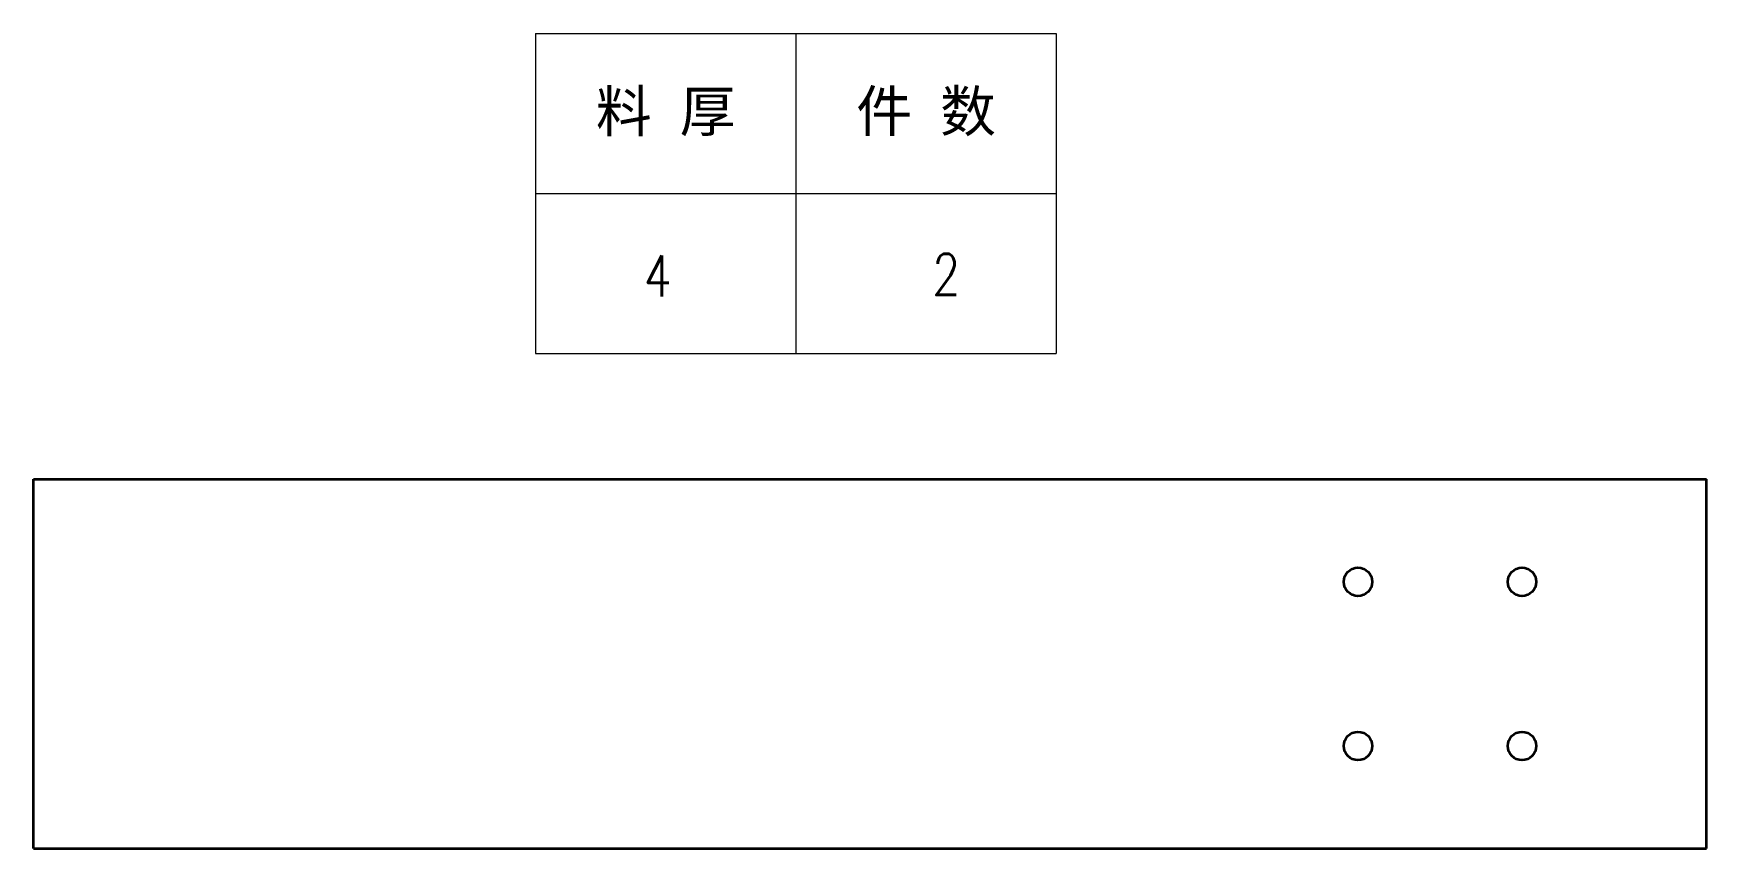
# Model space of a CAD drawing. Header units: millimetres. Extents: x 1333 to 70140, y -42879 to -5704.
# Drawn here: x 67160.6 to 67568.6, y -25466.4 to -25267.8 of the extents above; entities that cross this region are included whole.
import ezdxf
from ezdxf.enums import TextEntityAlignment as Align

# ---------------------------------------------------------------- set-up
doc = ezdxf.new("R2010")
doc.units = ezdxf.units.MM
doc.header["$LTSCALE"] = 0.5
doc.layers.add('标注线', color=3, linetype='Continuous', lineweight=18)
doc.styles.add('DIM', font='romans.shx', dxfattribs={"width": 0.8, "bigfont": 'bigfont.shx'})
doc.styles.get("Standard").update_dxf_attribs({"font": 'simplex.shx'})

# ---------------------------------------------------------------- blocks, each defined once
blk = doc.blocks.new('*T102')
at = {"color": 0, "linetype": 'ByBlock', "lineweight": -2, "transparency": 16777216}
for p, q in [((0, 0), (127, 0)), ((0, 0), (0, -78)), ((63.5, 0), (63.5, -78)), ((127, 0), (127, -78)), ((0, -39), (127, -39)), ((0, -78), (127, -78))]:
    blk.add_line(p, q, dxfattribs=at)
at = {"color": 0, "transparency": 16777216, "char_height": 10, "width": 60.5, "attachment_point": 5}
for s, insert in [('{\\fSimSun|b0|i0|c134|p2;料 厚}', (31.75, -19.5)), ('{\\fSimSun|b0|i0|c134|p2;件 数}', (95.25, -19.5))]:
    blk.add_mtext(s, dxfattribs=dict(at, insert=insert))
blk = doc.blocks.new('拆图参数')
blk.add_blockref('*T102', (-63.5, 78))
at = {"style": 'DIM', "width": 0.8}
blk.add_attdef('6', text='', height=10, dxfattribs=at).set_placement((-37.13, 18.91), align=Align.MIDDLE_LEFT)
blk.add_attdef('1', text='', height=10, dxfattribs=at).set_placement((36.65, 19.27), align=Align.MIDDLE_CENTER)
blk = doc.blocks.new('加工参数')
at = {"layer": '标注线'}
blk.add_blockref('拆图参数', (0, -39), dxfattribs=at).add_auto_attribs({'1': '2', '6': '4'})

msp = doc.modelspace()

# ---------------------------------------------------------------- linework, layer by layer
at = {"color": 7, "lineweight": 35}
for p, q in [((67160.589, -25376.434), (67568.589, -25376.434)), ((67160.589, -25466.434), (67160.589, -25376.434)), ((67568.589, -25466.434), (67568.589, -25376.434)), ((67160.589, -25466.434), (67568.589, -25466.434))]:
    msp.add_line(p, q, dxfattribs=at)
for centre in [(67483.589, -25401.434), (67523.589, -25401.434), (67483.589, -25441.434), (67523.589, -25441.434)]:
    msp.add_circle(centre, 3.456, dxfattribs=at)

# ---------------------------------------------------------------- block references
at = {"layer": '标注线', "rotation": 359.9999925081667}
msp.add_blockref('加工参数', (67346.519, -25306.789), dxfattribs=at)

doc.saveas('drawing.dxf')
